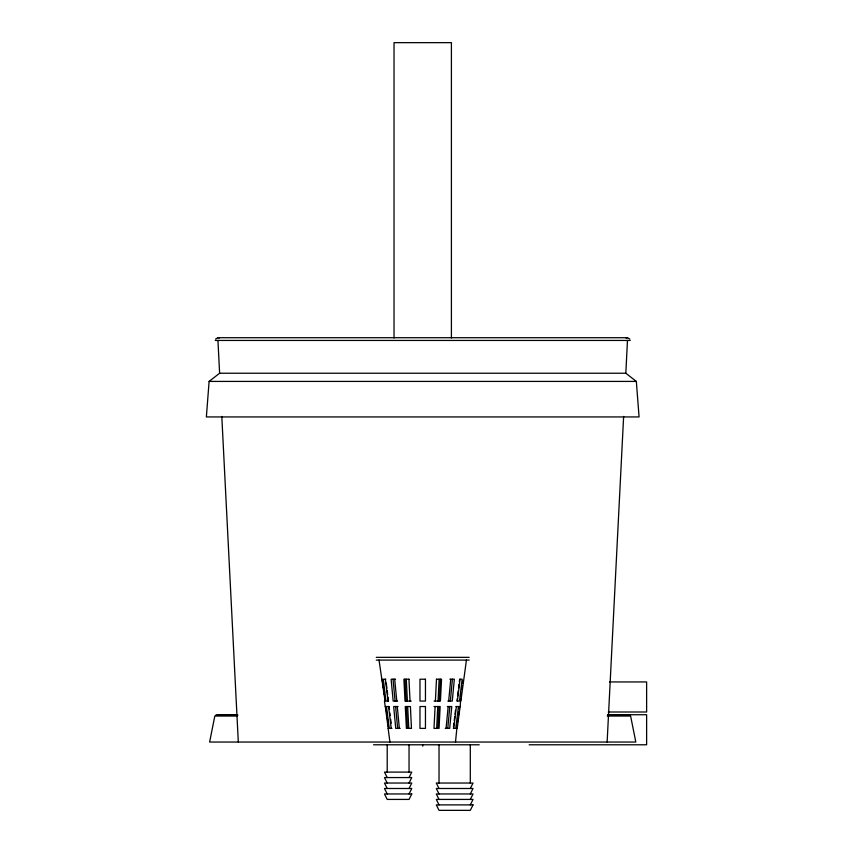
<?xml version="1.0" encoding="UTF-8"?>
<svg xmlns="http://www.w3.org/2000/svg" width="853" height="853" viewBox="0 0 853 853"><rect width="100%" height="100%" fill="white"/><g stroke="black" fill="none" stroke-linecap="round" stroke-linejoin="round"><path stroke-width="1.28" d="M435.105 706.529L433.996 728.387L439.05 728.387L440.148 706.529L433.985 706.529M435.382 701.07L436.491 679.212M436.661 728.387L437.77 706.529M438.047 701.07L439.146 679.212M438.015 728.387L439.114 706.529M439.391 701.07L440.5 679.212M607.133 742.014L623.628 416.424M625.825 373.23L219.616 373.23L209.102 381.419L206.373 416.936L639.068 416.936L636.338 381.419L625.825 373.23L627.477 340.443M446.076 728.387L448.166 706.529M448.657 701.07L450.747 679.212M447.761 728.387L449.819 706.529M450.341 701.07L452.399 679.212M453.444 727.108L453.913 723.248M454.233 720.678L454.702 716.819M455.012 714.249L455.481 710.389M453.7 728.387L456.366 706.529M457.283 698.5L456.973 701.07L459.468 701.07L462.145 679.212L459.639 679.212L459.33 681.782M457.603 695.931L458.232 690.781M458.541 688.211L459.01 684.351M457.379 701.07L460.055 679.212M457.229 724.528L455.502 742.046M457.571 721.958L458.082 718.109M458.424 715.528L458.946 711.679M459.287 709.11L459.628 706.529L460.236 706.529L460.695 698.5M461.046 695.931L461.388 693.35M461.899 689.501L462.411 685.641M462.752 683.072L463.104 680.502M457.219 728.387L460.13 706.529M460.855 701.07L466.431 660.083M409.045 777.563L411.775 772.104L384.479 772.104L387.209 777.563M409.045 783.033L411.775 777.563L384.479 777.563L387.209 783.033M409.045 788.492L411.775 783.033L384.479 783.033L387.209 788.492M409.045 793.962L411.775 788.492L384.479 788.492L387.209 793.962M470.302 788.492L473.031 783.033L436.299 783.033L439.028 788.492M470.302 793.962L473.031 788.492L436.299 788.492L439.028 793.962M470.302 799.421L473.031 793.962L436.299 793.962L439.028 799.421M470.302 804.891L473.031 799.421L436.299 799.421L439.028 804.891M215.585 339.078L217.952 337.713L627.477 337.713L629.845 339.078M626.113 338.076L627.477 337.713M215.223 340.443L630.218 340.443M209.102 381.419L636.338 381.419M376.28 657.354L469.161 657.354M376.28 660.083L469.161 660.083M385.801 679.212L383.296 679.212L385.961 701.07L388.467 701.07L387.998 697.21M395.547 679.212L391.111 679.212L393.169 701.07L397.605 701.07M409.035 679.212L403.906 679.212L405.004 701.07L411.178 701.07M436.405 679.212L441.534 679.212L440.425 701.07L434.028 701.07M449.894 679.212L454.329 679.212L452.271 701.07L447.836 701.07M609.532 681.942L646.627 681.942L646.627 711.999L608.242 711.999M379.009 660.083L385.076 701.07L384.735 698.5M385.812 706.529L385.204 706.529L384.468 701.07M389.117 706.529L386.473 706.529L389.235 728.387L391.932 728.387M398.116 706.529L393.681 706.529L395.739 728.387L400.185 728.387M447.313 706.529L451.759 706.529L449.691 728.387L445.255 728.387M455.96 706.529L458.456 706.529L455.79 728.387L453.284 728.387M217.131 714.729L236.867 714.729M607.581 714.729L646.627 714.729L646.627 744.786L529.148 744.786M215.766 715.091L237.923 715.091M607.517 715.091L629.674 715.091M237.081 716.04L214.817 716.04L209.625 742.046L635.816 742.046L630.612 716.04L607.219 716.04M388.723 728.387L388.115 728.387L389.938 742.046M411.53 728.387L406.391 728.387L405.282 706.529L410.421 706.529L411.445 728.387M373.539 744.786L479.247 744.786M217.952 337.713L219.317 338.076M382.165 679.212L382.507 681.782M383.029 685.641L383.37 688.211M383.882 692.071L384.223 694.641M386.324 710.389L386.835 714.249M387.358 718.109L387.699 720.678M388.04 723.248L388.552 727.108M385.311 706.529L388.222 728.387M389.064 706.529L389.394 709.11M389.874 712.959L390.205 715.528M390.695 719.388L391.175 723.248M386.27 683.072L386.899 688.211M387.209 690.781L387.678 694.641M385.385 679.212L388.051 701.07M388.563 706.529L391.228 728.387M394.694 679.212L396.784 701.07M397.274 706.529L399.353 728.387M393.041 679.212L395.099 701.07M395.611 706.529L397.679 728.387M408.95 679.212L410.058 701.07M406.284 679.212L407.393 701.07M407.67 706.529L408.779 728.387M404.94 679.212L406.049 701.07M406.327 706.529L407.425 728.387M217.952 340.443L219.616 373.23M221.801 416.424L238.307 742.014M470.302 744.786L470.302 783.033M451.408 337.991L451.408 42.65L394.033 42.65L394.033 337.991M439.028 744.786L439.028 783.033M422.715 744.786L422.715 746.151M409.045 744.786L409.045 772.104M387.209 744.786L387.209 772.104M411.775 793.962L409.045 799.421L387.209 799.421L384.479 793.962L411.775 793.962M473.031 804.891L470.302 810.35L439.028 810.35L436.299 804.891L473.031 804.891M425.455 679.212L419.985 679.212L419.985 701.07L425.455 701.07L425.455 679.212M425.455 706.529L419.985 706.529L419.985 728.387L425.455 728.387L425.455 706.529"/></g></svg>
